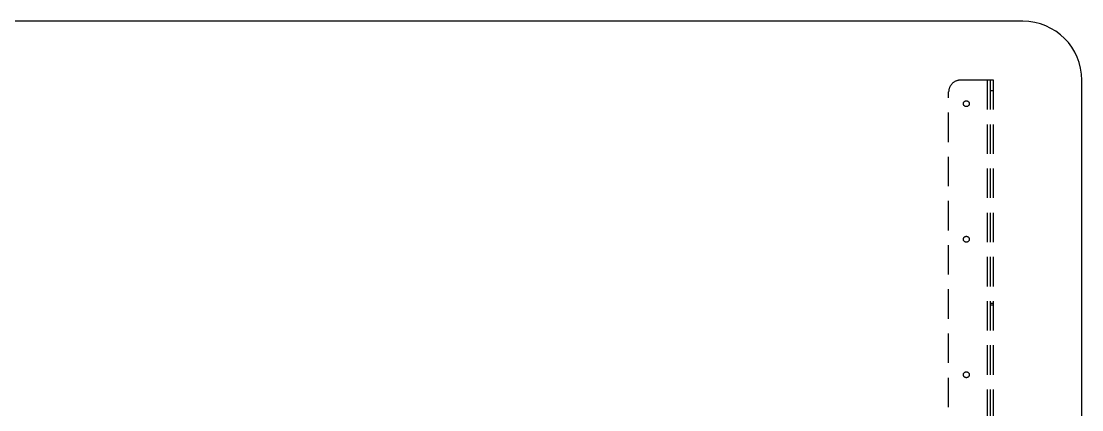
# Model space of a CAD drawing. Header units: millimetres. Extents: x -429 to 16771, y -1239 to 5751.
# Drawn here: x 4550 to 5450, y 1354 to 1683 of the extents above; entities that cross this region are included whole.
import ezdxf

# ---------------------------------------------------------------- set-up
doc = ezdxf.new("R2010")
doc.units = ezdxf.units.MM
doc.header["$LTSCALE"] = 100
doc.linetypes.add('HIDDEN', pattern=[0.375, 0.25, -0.125])

msp = doc.modelspace()

# ---------------------------------------------------------------- linework, layer by layer
at = {"color": 7, "linetype": 'Continuous', "lineweight": -3}
for p, q in [((5400, 1683.4), (3700, 1683.4)), ((5450, 933.4), (5450, 1633.4))]:
    msp.add_line(p, q, dxfattribs=at)
at = {"color": 7, "linetype": 'HIDDEN', "lineweight": -3}
for p, q in [((5370, 1633.4), (5347, 1633.4)), ((5370, 933.4), (5370, 1633.4)), ((5375, 1633.4), (5370, 1633.4)), ((5370, 933.4), (5370, 1633.4)), ((5372.5, 933.4), (5372.5, 1633.4)), ((5375, 933.4), (5375, 1633.4)), ((5337, 943.4), (5337, 1623.4)), ((5372.5, 1624.55), (5375, 1624.55)), ((5375, 1443.98), (5372.5, 1443.98)), ((5372.5, 1442.83), (5375, 1442.83))]:
    msp.add_line(p, q, dxfattribs=at)
for centre in [(5352, 1613.4), (5352, 1498.4), (5352, 1383.4)]:
    msp.add_circle(centre, 2.5, dxfattribs=at)
at = {"color": 7, "linetype": 'Continuous', "lineweight": -3}
msp.add_arc((5400, 1633.4), 50, 0, 90, dxfattribs=at)
at = {"color": 7, "linetype": 'HIDDEN', "lineweight": -3}
msp.add_arc((5347, 1623.4), 10, 90, 180, dxfattribs=at)

doc.saveas('drawing.dxf')
